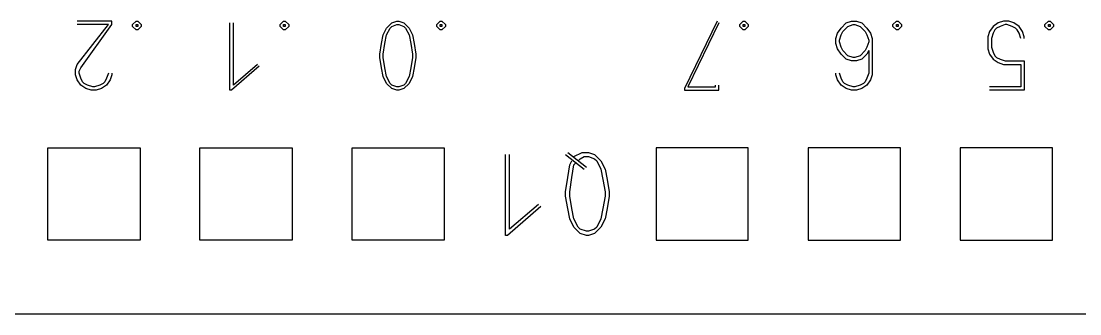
# Model space of a CAD drawing. Header units: millimetres. Extents: x 1181 to 1755, y 284 to 690.
# Drawn here: x 1422.66 to 1445.63, y 460.68 to 467.03 of the extents above; entities that cross this region are included whole.
import ezdxf

# ---------------------------------------------------------------- set-up
doc = ezdxf.new("R2010")
doc.units = ezdxf.units.MM
doc.layers.add('0007LEVEL_0', color=7, linetype='Continuous')

msp = doc.modelspace()

# ---------------------------------------------------------------- linework, layer by layer
at = {"color": 7, "linetype": 'Continuous'}
for p, q in [((1423.239, 462.276), (1423.239, 464.276)), ((1423.239, 464.276), (1425.239, 464.276)), ((1425.239, 464.276), (1425.239, 462.276)), ((1426.539, 462.276), (1426.539, 464.276)), ((1426.539, 464.276), (1428.539, 464.276)), ((1428.539, 464.276), (1428.539, 462.276)), ((1429.839, 462.276), (1429.839, 464.276)), ((1429.839, 464.276), (1431.839, 464.276)), ((1431.839, 464.276), (1431.839, 462.276)), ((1436.439, 464.276), (1436.439, 462.276)), ((1438.439, 464.276), (1436.439, 464.276)), ((1438.439, 462.276), (1438.439, 464.276)), ((1439.739, 464.276), (1439.739, 462.276)), ((1441.739, 464.276), (1439.739, 464.276)), ((1441.739, 462.276), (1441.739, 464.276)), ((1443.039, 464.276), (1443.039, 462.276)), ((1445.039, 464.276), (1443.039, 464.276)), ((1445.039, 462.276), (1445.039, 464.276)), ((1425.239, 462.276), (1423.239, 462.276)), ((1428.539, 462.276), (1426.539, 462.276)), ((1431.839, 462.276), (1429.839, 462.276)), ((1436.439, 462.276), (1438.439, 462.276)), ((1439.739, 462.276), (1441.739, 462.276)), ((1443.039, 462.276), (1445.039, 462.276)), ((1313.039, 460.676), (1466.239, 460.676))]:
    msp.add_line(p, q, dxfattribs=at)
at = {"layer": '0007LEVEL_0', "color": 7, "linetype": 'Continuous'}
for p, q in [((1424.626, 467.026), (1423.876, 467.026)), ((1423.876, 466.088), (1424.551, 466.951)), ((1424.551, 466.951), (1423.876, 466.951)), ((1423.951, 466.013), (1424.626, 466.951)), ((1424.626, 466.951), (1424.626, 467.026)), ((1425.076, 466.951), (1425.151, 467.026)), ((1425.076, 466.913), (1425.076, 466.951)), ((1425.151, 466.838), (1425.076, 466.913)), ((1425.151, 467.026), (1425.189, 467.026)), ((1425.151, 466.913), (1425.151, 466.951)), ((1425.151, 466.951), (1425.189, 466.951)), ((1425.189, 466.913), (1425.151, 466.913)), ((1425.189, 466.838), (1425.151, 466.838)), ((1425.189, 467.026), (1425.264, 466.951)), ((1425.189, 466.951), (1425.189, 466.913)), ((1425.264, 466.913), (1425.189, 466.838)), ((1425.264, 466.951), (1425.264, 466.913)), ((1427.189, 465.526), (1427.189, 466.988)), ((1427.264, 465.638), (1427.264, 466.988)), ((1428.276, 466.951), (1428.351, 467.026)), ((1428.276, 466.913), (1428.276, 466.951)), ((1428.351, 466.838), (1428.276, 466.913)), ((1428.351, 467.026), (1428.389, 467.026)), ((1428.351, 466.913), (1428.351, 466.951)), ((1428.351, 466.951), (1428.389, 466.951)), ((1428.389, 466.913), (1428.351, 466.913)), ((1428.389, 466.838), (1428.351, 466.838)), ((1428.389, 467.026), (1428.464, 466.951)), ((1428.389, 466.951), (1428.389, 466.913)), ((1428.464, 466.913), (1428.389, 466.838)), ((1428.464, 466.951), (1428.464, 466.913)), ((1430.514, 466.726), (1430.589, 466.876)), ((1430.589, 466.876), (1430.701, 466.988)), ((1430.589, 466.726), (1430.664, 466.876)), ((1430.664, 466.876), (1430.701, 466.913)), ((1430.701, 466.988), (1430.814, 467.026)), ((1430.701, 466.913), (1430.814, 466.951)), ((1430.814, 467.026), (1430.851, 467.026)), ((1430.814, 466.951), (1430.851, 466.951)), ((1430.851, 467.026), (1430.964, 466.988)), ((1430.851, 466.951), (1430.964, 466.913)), ((1430.964, 466.988), (1431.076, 466.876)), ((1430.964, 466.913), (1431.001, 466.876)), ((1431.001, 466.876), (1431.076, 466.726)), ((1431.076, 466.876), (1431.151, 466.726)), ((1431.676, 466.951), (1431.751, 467.026)), ((1431.676, 466.913), (1431.676, 466.951)), ((1431.751, 466.838), (1431.676, 466.913)), ((1431.751, 467.026), (1431.789, 467.026)), ((1431.751, 466.913), (1431.751, 466.951)), ((1431.751, 466.951), (1431.789, 466.951)), ((1431.789, 466.913), (1431.751, 466.913)), ((1431.789, 466.838), (1431.751, 466.838)), ((1431.789, 467.026), (1431.864, 466.951)), ((1431.789, 466.951), (1431.789, 466.913)), ((1431.864, 466.913), (1431.789, 466.838)), ((1431.864, 466.951), (1431.864, 466.913)), ((1437.764, 467.026), (1437.051, 465.563)), ((1437.801, 466.988), (1437.126, 465.601)), ((1438.251, 466.951), (1438.326, 467.026)), ((1438.251, 466.913), (1438.251, 466.951)), ((1438.326, 466.838), (1438.251, 466.913)), ((1438.326, 467.026), (1438.364, 467.026)), ((1438.326, 466.913), (1438.326, 466.951)), ((1438.326, 466.951), (1438.364, 466.951)), ((1438.364, 466.913), (1438.326, 466.913)), ((1438.364, 466.838), (1438.326, 466.838)), ((1438.364, 467.026), (1438.439, 466.951)), ((1438.364, 466.951), (1438.364, 466.913)), ((1438.439, 466.913), (1438.364, 466.838)), ((1438.439, 466.951), (1438.439, 466.913)), ((1440.376, 466.763), (1440.451, 466.876)), ((1440.451, 466.876), (1440.564, 466.988)), ((1440.489, 466.801), (1440.601, 466.913)), ((1440.564, 466.988), (1440.676, 467.026)), ((1440.601, 466.913), (1440.714, 466.951)), ((1440.676, 467.026), (1440.789, 467.026)), ((1440.714, 466.951), (1440.751, 466.951)), ((1440.751, 466.951), (1440.864, 466.913)), ((1440.789, 467.026), (1440.901, 466.988)), ((1440.864, 466.913), (1440.976, 466.801)), ((1440.901, 466.988), (1441.014, 466.876)), ((1441.014, 466.876), (1441.089, 466.763)), ((1441.576, 466.951), (1441.651, 467.026)), ((1441.576, 466.913), (1441.576, 466.951)), ((1441.651, 466.838), (1441.576, 466.913)), ((1441.651, 467.026), (1441.689, 467.026)), ((1441.651, 466.913), (1441.651, 466.951)), ((1441.651, 466.951), (1441.689, 466.951)), ((1441.689, 466.913), (1441.651, 466.913)), ((1441.689, 466.838), (1441.651, 466.838)), ((1441.689, 467.026), (1441.764, 466.951)), ((1441.689, 466.951), (1441.689, 466.913)), ((1441.764, 466.913), (1441.689, 466.838)), ((1441.764, 466.951), (1441.764, 466.913)), ((1443.751, 466.913), (1443.676, 466.801)), ((1443.864, 466.988), (1443.751, 466.913)), ((1443.789, 466.838), (1443.751, 466.763)), ((1443.826, 466.876), (1443.789, 466.838)), ((1443.901, 466.913), (1443.826, 466.876)), ((1443.976, 467.026), (1443.864, 466.988)), ((1444.014, 466.951), (1443.901, 466.913)), ((1444.089, 467.026), (1443.976, 467.026)), ((1444.051, 466.951), (1444.014, 466.951)), ((1444.164, 466.913), (1444.051, 466.951)), ((1444.201, 466.988), (1444.089, 467.026)), ((1444.239, 466.876), (1444.164, 466.913)), ((1444.314, 466.913), (1444.201, 466.988)), ((1444.276, 466.838), (1444.239, 466.876)), ((1444.314, 466.763), (1444.276, 466.838)), ((1444.389, 466.801), (1444.314, 466.913)), ((1444.876, 466.951), (1444.951, 467.026)), ((1444.876, 466.913), (1444.876, 466.951)), ((1444.951, 466.838), (1444.876, 466.913)), ((1444.951, 467.026), (1444.989, 467.026)), ((1444.951, 466.913), (1444.951, 466.951)), ((1444.951, 466.951), (1444.989, 466.951)), ((1444.989, 466.913), (1444.951, 466.913)), ((1444.989, 466.838), (1444.951, 466.838)), ((1444.989, 467.026), (1445.064, 466.951)), ((1444.989, 466.951), (1444.989, 466.913)), ((1445.064, 466.913), (1444.989, 466.838)), ((1445.064, 466.951), (1445.064, 466.913)), ((1430.476, 466.538), (1430.514, 466.726)), ((1430.551, 466.538), (1430.589, 466.726)), ((1431.076, 466.726), (1431.114, 466.538)), ((1431.151, 466.726), (1431.189, 466.538)), ((1440.339, 466.651), (1440.376, 466.763)), ((1440.339, 466.538), (1440.339, 466.651)), ((1440.414, 466.613), (1440.451, 466.726)), ((1440.414, 466.576), (1440.414, 466.613)), ((1440.451, 466.726), (1440.489, 466.801)), ((1440.976, 466.801), (1441.014, 466.726)), ((1441.014, 466.726), (1441.051, 466.613)), ((1441.051, 466.613), (1441.051, 466.576)), ((1441.089, 466.763), (1441.126, 466.651)), ((1441.126, 466.651), (1441.126, 465.863)), ((1443.676, 466.801), (1443.639, 466.688)), ((1443.639, 466.688), (1443.639, 466.426)), ((1443.751, 466.763), (1443.714, 466.651)), ((1443.714, 466.651), (1443.714, 466.463)), ((1444.351, 466.651), (1444.314, 466.763)), ((1444.426, 466.688), (1444.389, 466.801)), ((1444.426, 466.651), (1444.426, 466.688)), ((1430.439, 466.313), (1430.476, 466.538)), ((1430.514, 466.313), (1430.551, 466.538)), ((1431.114, 466.538), (1431.151, 466.313)), ((1431.189, 466.538), (1431.226, 466.313)), ((1440.376, 466.426), (1440.339, 466.538)), ((1440.451, 466.313), (1440.376, 466.426)), ((1440.451, 466.463), (1440.414, 466.576)), ((1440.489, 466.388), (1440.451, 466.463)), ((1440.601, 466.276), (1440.489, 466.388)), ((1440.976, 466.388), (1440.864, 466.276)), ((1441.014, 466.463), (1440.976, 466.388)), ((1441.051, 466.576), (1441.014, 466.463)), ((1441.051, 466.388), (1441.014, 466.313)), ((1441.051, 466.388), (1441.051, 465.901)), ((1443.639, 466.426), (1443.676, 466.313)), ((1443.714, 466.463), (1443.751, 466.351)), ((1430.439, 466.238), (1430.439, 466.313)), ((1430.476, 466.013), (1430.439, 466.238)), ((1430.514, 466.238), (1430.514, 466.313)), ((1430.551, 466.013), (1430.514, 466.238)), ((1431.151, 466.238), (1431.114, 466.013)), ((1431.151, 466.313), (1431.151, 466.238)), ((1431.226, 466.238), (1431.189, 466.013)), ((1431.226, 466.313), (1431.226, 466.238)), ((1440.564, 466.201), (1440.451, 466.313)), ((1440.676, 466.163), (1440.564, 466.201)), ((1440.714, 466.238), (1440.601, 466.276)), ((1440.789, 466.163), (1440.676, 466.163)), ((1440.751, 466.238), (1440.714, 466.238)), ((1440.864, 466.276), (1440.751, 466.238)), ((1440.901, 466.201), (1440.789, 466.163)), ((1441.014, 466.313), (1440.901, 466.201)), ((1443.676, 466.313), (1443.751, 466.201)), ((1443.751, 466.351), (1443.789, 466.276)), ((1443.751, 466.201), (1443.864, 466.126)), ((1443.789, 466.276), (1443.826, 466.238)), ((1443.826, 466.238), (1443.901, 466.201)), ((1443.901, 466.201), (1444.014, 466.163)), ((1444.014, 466.163), (1444.426, 466.163)), ((1444.426, 466.163), (1444.426, 465.526)), ((1423.839, 465.976), (1423.876, 466.088)), ((1423.839, 465.863), (1423.839, 465.976)), ((1423.914, 465.938), (1423.951, 466.013)), ((1423.914, 465.901), (1423.914, 465.938)), ((1427.826, 466.051), (1427.226, 465.526)), ((1427.789, 466.088), (1427.264, 465.638)), ((1430.514, 465.826), (1430.476, 466.013)), ((1430.589, 465.826), (1430.551, 466.013)), ((1431.114, 466.013), (1431.076, 465.826)), ((1431.189, 466.013), (1431.151, 465.826)), ((1443.864, 466.126), (1443.976, 466.088)), ((1443.976, 466.088), (1444.351, 466.088)), ((1444.351, 466.088), (1444.351, 465.601)), ((1423.876, 465.751), (1423.839, 465.863)), ((1423.951, 465.638), (1423.876, 465.751)), ((1423.951, 465.788), (1423.914, 465.901)), ((1423.989, 465.713), (1423.951, 465.788)), ((1424.026, 465.676), (1423.989, 465.713)), ((1424.476, 465.713), (1424.439, 465.676)), ((1424.514, 465.788), (1424.476, 465.713)), ((1424.551, 465.901), (1424.514, 465.788)), ((1424.589, 465.751), (1424.514, 465.638)), ((1424.626, 465.863), (1424.589, 465.751)), ((1424.626, 465.901), (1424.626, 465.863)), ((1430.589, 465.676), (1430.514, 465.826)), ((1430.664, 465.676), (1430.589, 465.826)), ((1431.076, 465.826), (1431.001, 465.676)), ((1431.151, 465.826), (1431.076, 465.676)), ((1440.339, 465.863), (1440.339, 465.901)), ((1440.376, 465.751), (1440.339, 465.863)), ((1440.451, 465.638), (1440.376, 465.751)), ((1440.451, 465.788), (1440.414, 465.901)), ((1440.489, 465.713), (1440.451, 465.788)), ((1440.526, 465.676), (1440.489, 465.713)), ((1440.976, 465.713), (1440.939, 465.676)), ((1441.014, 465.788), (1440.976, 465.713)), ((1441.051, 465.901), (1441.014, 465.788)), ((1441.089, 465.751), (1441.014, 465.638)), ((1441.126, 465.863), (1441.089, 465.751)), ((1424.064, 465.563), (1423.951, 465.638)), ((1424.101, 465.638), (1424.026, 465.676)), ((1424.176, 465.526), (1424.064, 465.563)), ((1424.214, 465.601), (1424.101, 465.638)), ((1424.289, 465.526), (1424.176, 465.526)), ((1424.251, 465.601), (1424.214, 465.601)), ((1424.364, 465.638), (1424.251, 465.601)), ((1424.401, 465.563), (1424.289, 465.526)), ((1424.439, 465.676), (1424.364, 465.638)), ((1424.514, 465.638), (1424.401, 465.563)), ((1427.226, 465.526), (1427.189, 465.526)), ((1430.701, 465.563), (1430.589, 465.676)), ((1430.701, 465.638), (1430.664, 465.676)), ((1430.814, 465.601), (1430.701, 465.638)), ((1430.814, 465.526), (1430.701, 465.563)), ((1430.851, 465.601), (1430.814, 465.601)), ((1430.851, 465.526), (1430.814, 465.526)), ((1430.964, 465.638), (1430.851, 465.601)), ((1430.964, 465.563), (1430.851, 465.526)), ((1431.001, 465.676), (1430.964, 465.638)), ((1431.076, 465.676), (1430.964, 465.563)), ((1437.051, 465.563), (1437.051, 465.526)), ((1437.051, 465.526), (1437.801, 465.526)), ((1437.126, 465.601), (1437.726, 465.601)), ((1437.726, 465.601), (1437.726, 465.638)), ((1437.801, 465.526), (1437.801, 465.638)), ((1440.564, 465.563), (1440.451, 465.638)), ((1440.601, 465.638), (1440.526, 465.676)), ((1440.676, 465.526), (1440.564, 465.563)), ((1440.714, 465.601), (1440.601, 465.638)), ((1440.789, 465.526), (1440.676, 465.526)), ((1440.751, 465.601), (1440.714, 465.601)), ((1440.864, 465.638), (1440.751, 465.601)), ((1440.901, 465.563), (1440.789, 465.526)), ((1440.939, 465.676), (1440.864, 465.638)), ((1441.014, 465.638), (1440.901, 465.563)), ((1444.351, 465.601), (1443.676, 465.601)), ((1444.426, 465.526), (1443.676, 465.526)), ((1433.169, 462.376), (1433.169, 464.131)), ((1433.259, 462.511), (1433.259, 464.131)), ((1434.474, 464.131), (1434.879, 463.816)), ((1434.519, 464.176), (1434.924, 463.861)), ((1434.654, 464.086), (1434.834, 464.176)), ((1434.789, 464.041), (1434.879, 464.086)), ((1434.834, 464.176), (1434.969, 464.176)), ((1434.879, 464.086), (1434.969, 464.086)), ((1434.969, 464.176), (1435.104, 464.131)), ((1434.969, 464.086), (1435.104, 464.041)), ((1435.104, 464.131), (1435.239, 463.996)), ((1434.519, 463.636), (1434.564, 463.906)), ((1434.564, 463.906), (1434.609, 463.996)), ((1434.609, 463.636), (1434.654, 463.906)), ((1434.654, 463.906), (1434.699, 463.951)), ((1434.744, 463.996), (1434.789, 464.041)), ((1435.104, 464.041), (1435.149, 463.996)), ((1435.149, 463.996), (1435.239, 463.816)), ((1435.239, 463.996), (1435.329, 463.816)), ((1434.474, 463.321), (1434.519, 463.636)), ((1434.564, 463.321), (1434.609, 463.636)), ((1435.239, 463.816), (1435.284, 463.591)), ((1435.329, 463.816), (1435.374, 463.591)), ((1435.284, 463.591), (1435.329, 463.321)), ((1435.374, 463.591), (1435.419, 463.321)), ((1434.474, 463.231), (1434.474, 463.321)), ((1434.519, 462.961), (1434.474, 463.231)), ((1434.564, 463.231), (1434.564, 463.321)), ((1434.609, 462.961), (1434.564, 463.231)), ((1435.329, 463.231), (1435.284, 462.961)), ((1435.329, 463.321), (1435.329, 463.231)), ((1435.419, 463.231), (1435.374, 462.961)), ((1435.419, 463.321), (1435.419, 463.231)), ((1433.934, 463.006), (1433.214, 462.376)), ((1433.889, 463.051), (1433.259, 462.511)), ((1434.564, 462.736), (1434.519, 462.961)), ((1434.654, 462.736), (1434.609, 462.961)), ((1435.284, 462.961), (1435.239, 462.736)), ((1435.374, 462.961), (1435.329, 462.736)), ((1434.654, 462.556), (1434.564, 462.736)), ((1434.744, 462.556), (1434.654, 462.736)), ((1435.239, 462.736), (1435.149, 462.556)), ((1435.329, 462.736), (1435.239, 462.556)), ((1434.789, 462.421), (1434.654, 462.556)), ((1434.789, 462.511), (1434.744, 462.556)), ((1434.924, 462.466), (1434.789, 462.511)), ((1434.969, 462.466), (1434.924, 462.466)), ((1435.104, 462.511), (1434.969, 462.466)), ((1435.239, 462.556), (1435.104, 462.421)), ((1435.149, 462.556), (1435.104, 462.511)), ((1433.214, 462.376), (1433.169, 462.376)), ((1434.924, 462.376), (1434.789, 462.421)), ((1434.969, 462.376), (1434.924, 462.376)), ((1435.104, 462.421), (1434.969, 462.376))]:
    msp.add_line(p, q, dxfattribs=at)

doc.saveas('drawing.dxf')
